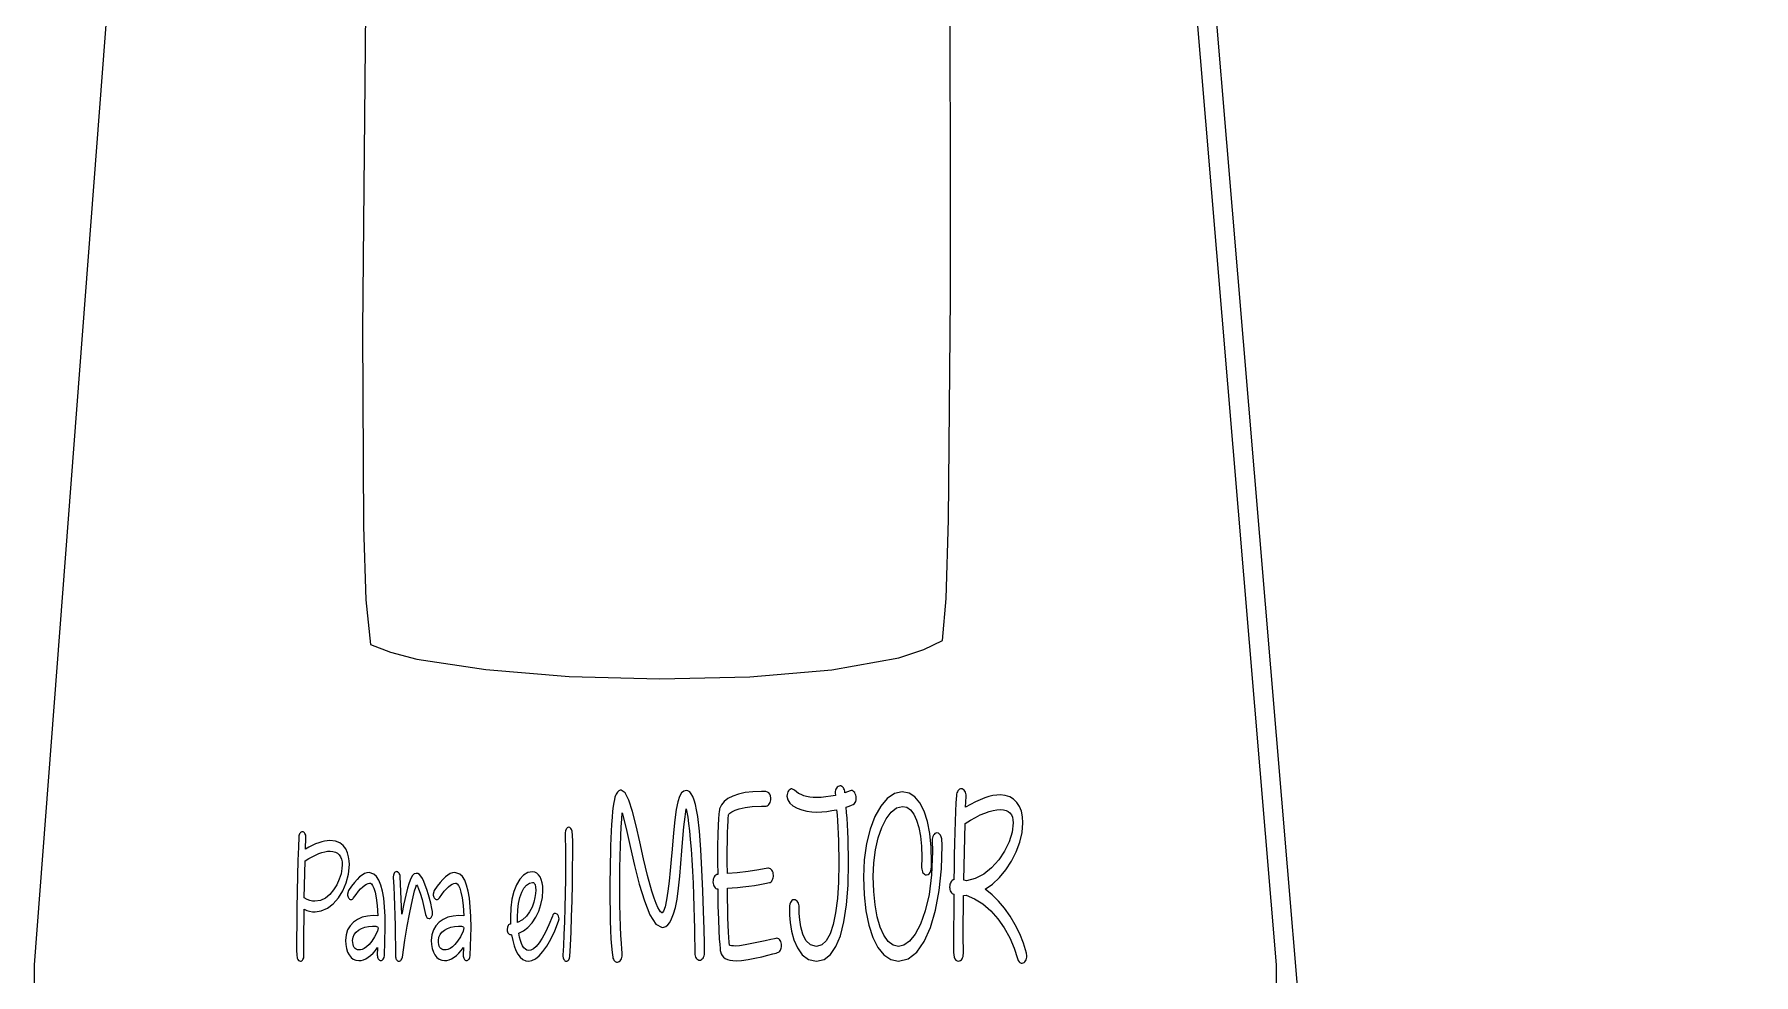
# Model space of a CAD drawing. Extents: x -1652 to 1470, y -458 to 1785.
# Drawn here: x -1312.9 to -1186.3, y 967.7 to 1037 of the extents above; entities that cross this region are included whole.
import ezdxf

# ---------------------------------------------------------------- set-up
doc = ezdxf.new("R2010")
doc.units = 0
doc.layers.add('LAYER_1', color=7, linetype='CONTINUOUS')

msp = doc.modelspace()

# ---------------------------------------------------------------- linework, layer by layer
at = {"layer": 'LAYER_1', "color": 114}
for points in [[(-1286.358, 1268.1904), (-1249.833, 1268.4904), (-1248.833, 1268.4404), (-1248.033, 1268.2154), (-1247.408, 1267.8654), (-1246.958, 1267.3654), (-1246.408, 1266.0404), (-1246.208, 1264.3654), (-1221.433, 968.4404), (-1221.433, 908.4904), (-1312.908, 908.4904), (-1312.908, 968.4404), (-1290.383, 1263.9404), (-1289.958, 1265.6154), (-1289.183, 1266.8904), (-1288.008, 1267.7654), (-1286.358, 1268.1904)], [(-1175.158, 908.7904), (-1211.683, 908.4904), (-1212.683, 908.5404), (-1213.483, 908.7404), (-1214.108, 909.1154), (-1214.558, 909.6154), (-1215.108, 910.9404), (-1215.308, 912.5904), (-1240.083, 1208.5404), (-1240.083, 1268.4904), (-1148.633, 1268.4904), (-1148.633, 1208.5404), (-1171.133, 913.0154), (-1171.558, 911.3654), (-1172.358, 910.0654), (-1173.533, 909.2154), (-1175.158, 908.7904)]]:
    msp.add_lwpolyline(points, close=True, dxfattribs=at)
msp.add_lwpolyline([(-1288.483, 1041.4154), (-1288.733, 1015.2154), (-1288.658, 1000.7404), (-1288.483, 995.3404), (-1288.158, 992.0404), (-1286.683, 991.4654), (-1284.733, 990.9654), (-1279.658, 990.1904), (-1273.508, 989.6904), (-1266.833, 989.5154), (-1260.208, 989.6654), (-1254.158, 990.1654), (-1249.233, 991.0654), (-1247.383, 991.6654), (-1246.008, 992.3404), (-1245.733, 995.4404), (-1245.558, 1001.2404), (-1245.433, 1017.6654), (-1245.458, 1046.4154)], dxfattribs=at)
at = {"layer": 'LAYER_1', "color": 250}
for points in [[(-1252.8151, 981.2653), (-1253.1981, 981.1216), (-1253.2067, 981.2258), (-1253.2307, 981.3215), (-1253.2676, 981.4071), (-1253.3149, 981.481), (-1253.37, 981.5413), (-1253.4305, 981.5865), (-1253.4938, 981.6149), (-1253.5574, 981.6247), (-1253.6283, 981.6134), (-1253.6962, 981.5812), (-1253.759, 981.5309), (-1253.8148, 981.4652), (-1253.8616, 981.3869), (-1253.8974, 981.2987), (-1253.9204, 981.2034), (-1253.9285, 981.1036), (-1253.9046, 980.9239), (-1254.2493, 980.8608), (-1254.6064, 980.8094), (-1254.9568, 980.7749), (-1255.2814, 980.7623), (-1255.5434, 980.7708), (-1255.79, 980.7963), (-1256.0207, 980.839), (-1256.2347, 980.8993), (-1256.4313, 980.9772), (-1256.6098, 981.073), (-1256.7695, 981.1869), (-1256.9097, 981.3192), (-1257.1132, 981.4091), (-1257.1802, 981.3985), (-1257.2451, 981.3678), (-1257.3057, 981.3191), (-1257.3601, 981.2541), (-1257.4061, 981.1749), (-1257.4415, 981.0832), (-1257.4643, 980.9809), (-1257.4724, 980.8701), (-1257.417, 980.5922), (-1257.2627, 980.3513), (-1257.0273, 980.1475), (-1256.7286, 979.9808), (-1256.3844, 979.8511), (-1256.0127, 979.7584), (-1255.6311, 979.7028), (-1255.2575, 979.6843), (-1254.9082, 979.6997), (-1254.5376, 979.7404), (-1254.1648, 979.798), (-1253.8088, 979.8639), (-1253.7815, 979.4774), (-1253.7541, 979.0493), (-1253.7279, 978.5849), (-1253.704, 978.0898), (-1253.6834, 977.5694), (-1253.6673, 977.0292), (-1253.6568, 976.4747), (-1253.6531, 975.9114), (-1253.6784, 974.531), (-1253.7545, 973.3169), (-1253.8817, 972.2738), (-1254.0602, 971.4063), (-1254.2903, 970.719), (-1254.5724, 970.2165), (-1254.9067, 969.9035), (-1255.2934, 969.7847), (-1255.7432, 969.909), (-1256.0725, 970.2367), (-1256.3, 970.6999), (-1256.4443, 971.231), (-1256.524, 971.7621), (-1256.5578, 972.2253), (-1256.5644, 972.553), (-1256.5625, 972.6773), (-1256.5701, 972.7838), (-1256.5919, 972.8856), (-1256.6262, 972.9799), (-1256.6717, 973.0636), (-1256.7267, 973.1339), (-1256.7897, 973.1877), (-1256.8592, 973.2222), (-1256.9336, 973.2343), (-1257.0247, 973.2196), (-1257.1008, 973.1776), (-1257.163, 973.1111), (-1257.2119, 973.0232), (-1257.2485, 972.9167), (-1257.2736, 972.7947), (-1257.2881, 972.66), (-1257.2927, 972.5156), (-1257.279, 972.0992), (-1257.2276, 971.5491), (-1257.1235, 970.9236), (-1256.9516, 970.281), (-1256.6965, 969.6797), (-1256.3432, 969.178), (-1255.8766, 968.8343), (-1255.2814, 968.7067), (-1254.7371, 968.8403), (-1254.2631, 969.1991), (-1253.8602, 969.7811), (-1253.5289, 970.5842), (-1253.27, 971.6063), (-1253.0842, 972.8452), (-1252.9722, 974.2989), (-1252.9347, 975.9652), (-1252.939, 976.5605), (-1252.9508, 977.1434), (-1252.9688, 977.7082), (-1252.9916, 978.2492), (-1253.0178, 978.7607), (-1253.0459, 979.2371), (-1253.0746, 979.6726), (-1253.1024, 980.0616), (-1252.8888, 980.1299), (-1252.7206, 980.1907), (-1252.5925, 980.2498), (-1252.4993, 980.3131), (-1252.4358, 980.3865), (-1252.3969, 980.4759), (-1252.3774, 980.5872), (-1252.372, 980.7263), (-1252.3796, 980.8431), (-1252.4012, 980.9498), (-1252.4352, 981.0447), (-1252.4798, 981.1261), (-1252.5334, 981.1923), (-1252.5943, 981.2417), (-1252.6608, 981.2726), (-1252.7312, 981.2833), (-1252.8151, 981.2653)], [(-1264.0453, 979.3789), (-1264.1216, 979.8527), (-1264.2067, 980.2525), (-1264.3006, 980.5815), (-1264.403, 980.8431), (-1264.5138, 981.0408), (-1264.6329, 981.1777), (-1264.7601, 981.2575), (-1264.8953, 981.2833), (-1265.077, 981.2425), (-1265.238, 981.1048), (-1265.381, 980.8475), (-1265.5089, 980.4479), (-1265.6244, 979.8832), (-1265.7304, 979.1307), (-1265.8296, 978.1677), (-1265.9249, 976.9714), (-1265.9887, 976.1862), (-1266.0628, 975.3794), (-1266.1461, 974.5898), (-1266.2377, 973.8564), (-1266.3366, 973.2182), (-1266.4418, 972.7141), (-1266.5523, 972.3831), (-1266.6672, 972.2641), (-1266.6834, 972.268), (-1266.7228, 972.2916), (-1266.7849, 972.3532), (-1266.8693, 972.4707), (-1266.9755, 972.6624), (-1267.1033, 972.9463), (-1267.2521, 973.3405), (-1267.4215, 973.8631), (-1267.7392, 975.0191), (-1268.0327, 976.256), (-1268.309, 977.5013), (-1268.5754, 978.6826), (-1268.8389, 979.7275), (-1269.1068, 980.5635), (-1269.3862, 981.1182), (-1269.6843, 981.3192), (-1269.7591, 981.3068), (-1269.8519, 981.2608), (-1269.9537, 981.1676), (-1270.0554, 981.0138), (-1270.0968, 980.9202), (-1270.1398, 980.7943), (-1270.1836, 980.6253), (-1270.2276, 980.4029), (-1270.2709, 980.1165), (-1270.3131, 979.7556), (-1270.3532, 979.3096), (-1270.3907, 978.768), (-1270.4165, 978.2782), (-1270.4397, 977.7534), (-1270.4601, 977.1958), (-1270.4775, 976.6075), (-1270.4915, 975.9905), (-1270.5018, 975.347), (-1270.5082, 974.6791), (-1270.5104, 973.9889), (-1270.5075, 973.2113), (-1270.4988, 972.4407), (-1270.4839, 971.6958), (-1270.4625, 970.9953), (-1270.4344, 970.3579), (-1270.3993, 969.8025), (-1270.3569, 969.3476), (-1270.3069, 969.0122), (-1270.2846, 968.9289), (-1270.2543, 968.8547), (-1270.217, 968.7902), (-1270.1737, 968.736), (-1270.1253, 968.6927), (-1270.0728, 968.661), (-1270.0173, 968.6415), (-1269.9596, 968.6349), (-1269.8857, 968.6463), (-1269.8176, 968.679), (-1269.7565, 968.7306), (-1269.7037, 968.7988), (-1269.6605, 968.8814), (-1269.628, 968.976), (-1269.6076, 969.0803), (-1269.6005, 969.1919), (-1269.6087, 969.3136), (-1269.6304, 969.5998), (-1269.6611, 970.0329), (-1269.6963, 970.5955), (-1269.7315, 971.2701), (-1269.7622, 972.0393), (-1269.7839, 972.8855), (-1269.7921, 973.7913), (-1269.7878, 974.6943), (-1269.7756, 975.5753), (-1269.7567, 976.4204), (-1269.7322, 977.2161), (-1269.7032, 977.9486), (-1269.6709, 978.6043), (-1269.6362, 979.1694), (-1269.6005, 979.6303), (-1269.3207, 978.4886), (-1269.0193, 977.1664), (-1268.6945, 975.7663), (-1268.3449, 974.3909), (-1267.9689, 973.1427), (-1267.565, 972.1241), (-1267.1316, 971.4378), (-1266.6672, 971.1862), (-1266.5334, 971.2021), (-1266.3941, 971.2592), (-1266.2513, 971.3719), (-1266.1075, 971.5545), (-1265.9647, 971.8213), (-1265.8254, 972.1867), (-1265.6916, 972.6649), (-1265.5657, 973.2703), (-1265.4549, 974.0777), (-1265.3615, 974.9661), (-1265.2804, 975.8988), (-1265.2066, 976.8388), (-1265.135, 977.7494), (-1265.0607, 978.5936), (-1264.9784, 979.3347), (-1264.8833, 979.9358), (-1264.8377, 979.6792), (-1264.7836, 979.3182), (-1264.7236, 978.8595), (-1264.6603, 978.3098), (-1264.5965, 977.6759), (-1264.5348, 976.9646), (-1264.4778, 976.1825), (-1264.4283, 975.3364), (-1264.3868, 974.4536), (-1264.3517, 973.5698), (-1264.3227, 972.7041), (-1264.2997, 971.8756), (-1264.2822, 971.1036), (-1264.2701, 970.4071), (-1264.263, 969.8054), (-1264.2607, 969.3176), (-1264.2536, 969.2068), (-1264.2332, 969.1045), (-1264.2007, 969.0128), (-1264.1575, 968.9336), (-1264.1047, 968.8686), (-1264.0436, 968.8199), (-1263.9755, 968.7892), (-1263.9016, 968.7786), (-1263.8312, 968.7892), (-1263.7646, 968.8199), (-1263.7037, 968.8686), (-1263.6502, 968.9336), (-1263.6055, 969.0128), (-1263.5716, 969.1045), (-1263.55, 969.2068), (-1263.5424, 969.3176), (-1263.5493, 969.9997), (-1263.5705, 971.0589), (-1263.6068, 972.3889), (-1263.6592, 973.8833), (-1263.7283, 975.4359), (-1263.8152, 976.9402), (-1263.9206, 978.29), (-1264.0453, 979.3789)], [(-1258.2985, 970.3777), (-1258.3867, 970.3538), (-1258.6608, 970.2907), (-1259.0677, 970.2015), (-1259.5541, 970.0992), (-1260.0669, 969.9969), (-1260.5528, 969.9077), (-1260.9588, 969.8446), (-1261.2317, 969.8207), (-1261.4193, 969.8269), (-1261.5564, 969.8432), (-1261.6509, 969.8662), (-1261.7106, 969.8925), (-1261.733, 970.1181), (-1261.7549, 970.4405), (-1261.7761, 970.8539), (-1261.7959, 971.3524), (-1261.8141, 971.93), (-1261.8301, 972.5808), (-1261.8437, 973.2991), (-1261.8543, 974.0788), (-1261.507, 974.1091), (-1261.1208, 974.1459), (-1260.7096, 974.189), (-1260.2874, 974.2382), (-1259.8679, 974.2933), (-1259.4652, 974.3541), (-1259.0931, 974.4204), (-1258.7654, 974.4919), (-1258.701, 974.5151), (-1258.6429, 974.5562), (-1258.5917, 974.6129), (-1258.5484, 974.6828), (-1258.5134, 974.7637), (-1258.4875, 974.8532), (-1258.4715, 974.9491), (-1258.466, 975.0489), (-1258.4741, 975.1531), (-1258.4969, 975.2488), (-1258.5323, 975.3344), (-1258.5783, 975.4083), (-1258.6326, 975.4686), (-1258.6933, 975.5138), (-1258.7583, 975.5422), (-1258.8253, 975.552), (-1258.8851, 975.552), (-1259.5494, 975.4245), (-1260.3383, 975.3139), (-1261.1429, 975.2235), (-1261.8543, 975.1567), (-1261.8663, 976.0011), (-1261.8627, 976.8509), (-1261.8532, 977.5715), (-1261.8398, 978.1683), (-1261.8244, 978.6467), (-1261.809, 979.0123), (-1261.7956, 979.2705), (-1261.7861, 979.4268), (-1261.7825, 979.4866), (-1261.7488, 979.5299), (-1261.6654, 979.6104), (-1261.5185, 979.715), (-1261.2946, 979.8303), (-1260.9797, 979.943), (-1260.5601, 980.0399), (-1260.0221, 980.1078), (-1259.352, 980.1334), (-1258.9928, 980.1334), (-1258.92, 980.1567), (-1258.8546, 980.198), (-1258.7973, 980.2553), (-1258.7489, 980.3266), (-1258.71, 980.4096), (-1258.6814, 980.5023), (-1258.6637, 980.6026), (-1258.6576, 980.7084), (-1258.6766, 980.8899), (-1258.7291, 981.0219), (-1258.8079, 981.1123), (-1258.906, 981.1687), (-1259.0165, 981.1991), (-1259.1324, 981.2111), (-1259.2465, 981.2126), (-1259.352, 981.2114), (-1259.989, 981.1898), (-1260.5534, 981.1258), (-1261.0453, 981.021), (-1261.4652, 980.8768), (-1261.8132, 980.6947), (-1262.0896, 980.4762), (-1262.2948, 980.2227), (-1262.429, 979.9358), (-1262.446, 979.8663), (-1262.4685, 979.7435), (-1262.494, 979.5344), (-1262.5203, 979.2059), (-1262.5448, 978.725), (-1262.5653, 978.0586), (-1262.5794, 977.1737), (-1262.5846, 976.0371), (-1262.5727, 975.1029), (-1262.646, 975.0856), (-1262.7127, 975.0487), (-1262.7719, 974.9946), (-1262.8225, 974.9255), (-1262.8636, 974.8437), (-1262.8942, 974.7517), (-1262.9132, 974.6516), (-1262.9198, 974.5459), (-1262.9122, 974.441), (-1262.8908, 974.3432), (-1262.8573, 974.2547), (-1262.8136, 974.1775), (-1262.7614, 974.1139), (-1262.7027, 974.0658), (-1262.6392, 974.0354), (-1262.5727, 974.0248), (-1262.5507, 972.7764), (-1262.5223, 971.765), (-1262.4904, 970.9684), (-1262.4574, 970.3642), (-1262.4261, 969.9301), (-1262.3992, 969.6438), (-1262.3793, 969.483), (-1262.3691, 969.4254), (-1262.3173, 969.2568), (-1262.2417, 969.1141), (-1262.1412, 968.9963), (-1262.0144, 968.9022), (-1261.8601, 968.8308), (-1261.6771, 968.7812), (-1261.464, 968.7521), (-1261.2197, 968.7427), (-1260.8071, 968.7674), (-1260.33, 968.8328), (-1259.8249, 968.9256), (-1259.3281, 969.0324), (-1258.8763, 969.1401), (-1258.5058, 969.2354), (-1258.2531, 969.305), (-1258.1548, 969.3356), (-1258.0943, 969.3579), (-1258.0392, 969.3965), (-1257.9902, 969.449), (-1257.9483, 969.513), (-1257.9141, 969.5863), (-1257.8887, 969.6666), (-1257.8729, 969.7515), (-1257.8674, 969.8387), (-1257.8745, 969.9503), (-1257.8947, 970.0546), (-1257.9268, 970.1491), (-1257.9692, 970.2317), (-1258.0206, 970.2999), (-1258.0796, 970.3515), (-1258.1448, 970.3842), (-1258.2147, 970.3956), (-1258.2985, 970.3777)], [(-1246.4337, 978.1571), (-1246.5065, 978.1398), (-1246.5719, 978.103), (-1246.6292, 978.0488), (-1246.6777, 977.9798), (-1246.7166, 977.898), (-1246.7452, 977.806), (-1246.7629, 977.7059), (-1246.769, 977.6002), (-1246.757, 976.7917), (-1246.8228, 975.0721), (-1247.0049, 973.6125), (-1247.2804, 972.4034), (-1247.6265, 971.4354), (-1248.0203, 970.699), (-1248.4389, 970.1847), (-1248.8595, 969.8831), (-1249.2592, 969.7847), (-1249.6552, 969.881), (-1250.0139, 970.1609), (-1250.3304, 970.6109), (-1250.6002, 971.2176), (-1250.8182, 971.9674), (-1250.9799, 972.8469), (-1251.0804, 973.8427), (-1251.115, 974.9412), (-1251.0715, 975.9527), (-1250.9466, 976.9093), (-1250.7488, 977.7863), (-1250.4864, 978.5592), (-1250.1679, 979.2031), (-1249.8017, 979.6936), (-1249.3962, 980.0059), (-1248.9599, 980.1155), (-1248.6443, 980.0477), (-1248.3635, 979.8497), (-1248.1197, 979.529), (-1247.9153, 979.0937), (-1247.7523, 978.5513), (-1247.6331, 977.9099), (-1247.56, 977.177), (-1247.5351, 976.3605), (-1247.5472, 975.6059), (-1247.5406, 975.495), (-1247.5214, 975.3928), (-1247.4904, 975.3011), (-1247.4484, 975.2218), (-1247.3963, 975.1569), (-1247.335, 975.1082), (-1247.2652, 975.0775), (-1247.1879, 975.0669), (-1247.0757, 975.0886), (-1246.9885, 975.1497), (-1246.9232, 975.2441), (-1246.8767, 975.3656), (-1246.8458, 975.5082), (-1246.8276, 975.6657), (-1246.819, 975.832), (-1246.8168, 976.0011), (-1246.8515, 977.1114), (-1246.9549, 978.1161), (-1247.1262, 979.002), (-1247.3646, 979.7561), (-1247.6692, 980.3653), (-1248.0391, 980.8167), (-1248.4737, 981.097), (-1248.9719, 981.1934), (-1249.5417, 981.0669), (-1250.0756, 980.7035), (-1250.5612, 980.1275), (-1250.9863, 979.3631), (-1251.3383, 978.4344), (-1251.6051, 977.3658), (-1251.7742, 976.1813), (-1251.8333, 974.9052), (-1251.787, 973.602), (-1251.6517, 972.4132), (-1251.4324, 971.357), (-1251.1344, 970.4518), (-1250.7629, 969.7158), (-1250.3231, 969.1674), (-1249.8201, 968.8249), (-1249.2592, 968.7067), (-1248.5468, 968.8789), (-1247.9125, 969.3732), (-1247.3615, 970.1563), (-1246.8991, 971.1951), (-1246.5304, 972.4562), (-1246.2607, 973.9064), (-1246.095, 975.5123), (-1246.0386, 977.2408), (-1246.0408, 977.404), (-1246.0498, 977.5659), (-1246.0689, 977.7202), (-1246.1015, 977.8607), (-1246.1508, 977.9809), (-1246.2204, 978.0746), (-1246.3136, 978.1354), (-1246.4337, 978.1571)], [(-1239.8129, 969.2997), (-1240.0389, 970.0244), (-1240.3185, 970.7249), (-1240.6473, 971.3938), (-1241.0206, 972.0238), (-1241.4337, 972.6075), (-1241.8821, 973.1374), (-1242.361, 973.6063), (-1242.8659, 974.0068), (-1242.3238, 974.3797), (-1241.8106, 974.8639), (-1241.3399, 975.4379), (-1240.9249, 976.0798), (-1240.5789, 976.768), (-1240.3152, 977.4809), (-1240.1473, 978.1967), (-1240.0883, 978.8938), (-1240.1176, 979.3488), (-1240.2035, 979.7548), (-1240.3434, 980.1081), (-1240.5343, 980.4052), (-1240.7734, 980.6425), (-1241.0581, 980.8165), (-1241.3854, 980.9234), (-1241.7525, 980.9599), (-1242.0163, 980.9456), (-1242.2959, 980.9026), (-1242.5915, 980.8311), (-1242.9033, 980.7308), (-1243.2314, 980.602), (-1243.5758, 980.4445), (-1243.9369, 980.2584), (-1244.3146, 980.0436), (-1244.2667, 980.8521), (-1244.2738, 980.9586), (-1244.294, 981.0604), (-1244.326, 981.1547), (-1244.3685, 981.2384), (-1244.4198, 981.3087), (-1244.4788, 981.3625), (-1244.544, 981.397), (-1244.6139, 981.4091), (-1244.6878, 981.3993), (-1244.756, 981.3712), (-1244.8176, 981.3266), (-1244.8713, 981.2676), (-1244.916, 981.1959), (-1244.9506, 981.1134), (-1244.974, 981.0221), (-1244.985, 980.9239), (-1245.0192, 980.3739), (-1245.0501, 979.7303), (-1245.0776, 979.0076), (-1245.1018, 978.22), (-1245.1225, 977.3819), (-1245.1399, 976.5076), (-1245.154, 975.6114), (-1245.1646, 974.7076), (-1245.2301, 974.6911), (-1245.2909, 974.6562), (-1245.3458, 974.605), (-1245.3936, 974.5392), (-1245.433, 974.4607), (-1245.4626, 974.3716), (-1245.4814, 974.2736), (-1245.4879, 974.1686), (-1245.4819, 974.0791), (-1245.4645, 973.9886), (-1245.4367, 973.9011), (-1245.3996, 973.8205), (-1245.354, 973.7509), (-1245.301, 973.6962), (-1245.2415, 973.6604), (-1245.1766, 973.6476), (-1245.2125, 969.7668), (-1245.2098, 969.5459), (-1245.1996, 969.3434), (-1245.179, 969.1629), (-1245.1452, 969.0077), (-1245.095, 968.881), (-1245.0256, 968.7864), (-1244.9341, 968.7272), (-1244.8174, 968.7067), (-1244.7475, 968.7188), (-1244.6824, 968.7533), (-1244.6234, 968.8071), (-1244.572, 968.8774), (-1244.5296, 968.9611), (-1244.4976, 969.0554), (-1244.4774, 969.1572), (-1244.4703, 969.2637), (-1244.4822, 970.6292), (-1244.4582, 973.5398), (-1244.2787, 973.5577), (-1243.6422, 973.3076), (-1243.0324, 972.9216), (-1242.4591, 972.4201), (-1241.9321, 971.8239), (-1241.4612, 971.1536), (-1241.0562, 970.4298), (-1240.727, 969.6732), (-1240.4834, 968.9044), (-1240.4344, 968.7601), (-1240.3606, 968.6529), (-1240.3152, 968.6142), (-1240.2645, 968.586), (-1240.2087, 968.5688), (-1240.1481, 968.563), (-1240.0742, 968.5744), (-1240.0061, 968.6068), (-1239.945, 968.6578), (-1239.8922, 968.7247), (-1239.849, 968.8052), (-1239.8165, 968.8965), (-1239.7961, 968.9963), (-1239.789, 969.102), (-1239.8129, 969.2997)], [(-1244.4462, 974.6716), (-1244.3505, 978.8398), (-1243.956, 979.0858), (-1243.5807, 979.2983), (-1243.2248, 979.4775), (-1242.8884, 979.6237), (-1242.5716, 979.737), (-1242.2746, 979.8176), (-1241.9975, 979.8659), (-1241.7405, 979.8819), (-1241.5216, 979.8667), (-1241.3319, 979.821), (-1241.1714, 979.7445), (-1241.0401, 979.6371), (-1240.9379, 979.4985), (-1240.865, 979.3286), (-1240.8212, 979.1271), (-1240.8066, 978.8938), (-1240.883, 978.2119), (-1241.0994, 977.5084), (-1241.4361, 976.8154), (-1241.8737, 976.1651), (-1242.3926, 975.5898), (-1242.9734, 975.1216), (-1243.5966, 974.7928), (-1244.2427, 974.6356), (-1244.4462, 974.6716)], [(-1291.1379, 977.5995), (-1291.3293, 977.5854), (-1291.5306, 977.5526), (-1291.7417, 977.5012), (-1291.9626, 977.4309), (-1292.1933, 977.3415), (-1292.4339, 977.2329), (-1292.6843, 977.1051), (-1292.9445, 976.9577), (-1292.9008, 977.8264), (-1292.9207, 977.9815), (-1292.975, 978.1141), (-1293.0125, 978.1664), (-1293.0555, 978.2065), (-1293.1029, 978.2322), (-1293.1539, 978.2412), (-1293.2053, 978.2339), (-1293.2539, 978.2128), (-1293.2986, 978.1795), (-1293.3383, 978.1354), (-1293.3719, 978.0818), (-1293.3982, 978.0202), (-1293.4161, 977.9521), (-1293.4245, 977.8789), (-1293.462, 977.1096), (-1293.4958, 976.1339), (-1293.5253, 975.0151), (-1293.5499, 973.8167), (-1293.5693, 972.6019), (-1293.5828, 971.4341), (-1293.59, 970.3765), (-1293.5903, 969.4926), (-1293.5809, 969.1764), (-1293.5412, 968.9278), (-1293.5047, 968.8345), (-1293.4541, 968.765), (-1293.3873, 968.7217), (-1293.3023, 968.7067), (-1293.2513, 968.7156), (-1293.2039, 968.7407), (-1293.1609, 968.7799), (-1293.1234, 968.8311), (-1293.0691, 968.9609), (-1293.0492, 969.1127), (-1293.0579, 970.1605), (-1293.0405, 972.5442), (-1292.8376, 972.4507), (-1292.6347, 972.3854), (-1292.4317, 972.3471), (-1292.2288, 972.3346), (-1291.7721, 972.4064), (-1291.3229, 972.6119), (-1290.8976, 972.9361), (-1290.5127, 973.3643), (-1290.1847, 973.8815), (-1289.93, 974.4728), (-1289.7651, 975.1234), (-1289.7065, 975.8183), (-1289.7182, 976.0979), (-1289.7596, 976.395), (-1289.8395, 976.6927), (-1289.9673, 976.9741), (-1290.1519, 977.2224), (-1290.4025, 977.4206), (-1290.7281, 977.552), (-1291.1379, 977.5995)], [(-1273.5434, 978.5687), (-1273.5994, 978.5561), (-1273.6492, 978.5292), (-1273.6925, 978.4897), (-1273.7289, 978.4393), (-1273.779, 978.3127), (-1273.7965, 978.1627), (-1273.779, 976.6958), (-1273.783, 975.7636), (-1273.7944, 974.7507), (-1273.8126, 973.6958), (-1273.8368, 972.6374), (-1273.8664, 971.614), (-1273.9005, 970.6641), (-1273.9386, 969.8262), (-1273.9798, 969.1389), (-1273.9798, 969.0866), (-1273.9597, 968.9443), (-1273.9045, 968.823), (-1273.866, 968.7751), (-1273.8215, 968.7384), (-1273.7718, 968.715), (-1273.718, 968.7067), (-1273.6699, 968.7138), (-1273.6243, 968.7343), (-1273.5822, 968.7668), (-1273.5445, 968.8099), (-1273.486, 968.9222), (-1273.4561, 969.0604), (-1273.4095, 969.8709), (-1273.3682, 970.8618), (-1273.3323, 971.9788), (-1273.3023, 973.1678), (-1273.2784, 974.3747), (-1273.261, 975.5451), (-1273.2503, 976.625), (-1273.2467, 977.5602), (-1273.2575, 977.9609), (-1273.3001, 978.2805), (-1273.3383, 978.4015), (-1273.3903, 978.4922), (-1273.458, 978.549), (-1273.5434, 978.5687)], [(-1290.2477, 975.5302), (-1290.3196, 975.1446), (-1290.4482, 974.7393), (-1290.6303, 974.336), (-1290.863, 973.9569), (-1291.1431, 973.6239), (-1291.4677, 973.3588), (-1291.8335, 973.1837), (-1292.2375, 973.1204), (-1292.4291, 973.1353), (-1292.6248, 973.181), (-1292.8254, 973.2585), (-1293.0318, 973.3692), (-1292.9707, 976.0934), (-1292.7008, 976.2597), (-1292.4411, 976.4048), (-1292.1924, 976.5284), (-1291.955, 976.6303), (-1291.7295, 976.71), (-1291.5163, 976.7674), (-1291.3161, 976.802), (-1291.1292, 976.8136), (-1290.9177, 976.7955), (-1290.7347, 976.7426), (-1290.5801, 976.6569), (-1290.4539, 976.5403), (-1290.3559, 976.3948), (-1290.2861, 976.2225), (-1290.2442, 976.0253), (-1290.2303, 975.8052), (-1290.2477, 975.5302)], [(-1287.8913, 975.1242), (-1288.2491, 975.242), (-1288.4149, 975.2212), (-1288.5858, 975.1587), (-1288.7626, 975.0548), (-1288.9462, 974.9097), (-1289.1376, 974.7234), (-1289.3377, 974.4961), (-1289.5474, 974.228), (-1289.7677, 973.9192), (-1289.8463, 973.6442), (-1289.8408, 973.5672), (-1289.825, 973.4944), (-1289.8002, 973.4279), (-1289.7677, 973.3692), (-1289.7286, 973.3204), (-1289.6842, 973.2833), (-1289.6357, 973.2597), (-1289.5844, 973.2514), (-1289.5323, 973.2588), (-1289.4819, 973.2809), (-1289.4347, 973.3177), (-1289.3924, 973.3692), (-1289.2101, 973.6302), (-1289.0365, 973.854), (-1288.8724, 974.0412), (-1288.7183, 974.1926), (-1288.5748, 974.3091), (-1288.4425, 974.3913), (-1288.3221, 974.4401), (-1288.2142, 974.4562), (-1288.1565, 974.4451), (-1288.0795, 974.3965), (-1287.9902, 974.2877), (-1287.8957, 974.0961), (-1287.8027, 973.7989), (-1287.7184, 973.3733), (-1287.6496, 972.7968), (-1287.6033, 972.0465), (-1287.9611, 972.0595), (-1288.3764, 972.0286), (-1288.7598, 971.9371), (-1289.1042, 971.7874), (-1289.4022, 971.5815), (-1289.6467, 971.3216), (-1289.8303, 971.0098), (-1289.9458, 970.6482), (-1289.9859, 970.2391), (-1289.9686, 969.923), (-1289.9178, 969.6356), (-1289.8354, 969.3811), (-1289.723, 969.1635), (-1289.5823, 968.9871), (-1289.4151, 968.856), (-1289.2232, 968.7743), (-1289.0083, 968.7461), (-1288.8413, 968.762), (-1288.6688, 968.8091), (-1288.4926, 968.887), (-1288.3145, 968.9949), (-1288.1365, 969.1323), (-1287.9603, 969.2986), (-1287.7877, 969.4931), (-1287.6207, 969.7152), (-1287.6469, 969.1521), (-1287.6417, 969.075), (-1287.6268, 969.0023), (-1287.6032, 968.9357), (-1287.5716, 968.8771), (-1287.5331, 968.8283), (-1287.4886, 968.7911), (-1287.4389, 968.7675), (-1287.3851, 968.7592), (-1287.3341, 968.7664), (-1287.2865, 968.787), (-1287.2432, 968.82), (-1287.2051, 968.864), (-1287.1482, 968.9802), (-1287.1233, 969.1259), (-1287.0622, 971.1951), (-1287.0749, 972.0026), (-1287.1132, 972.717), (-1287.1772, 973.3396), (-1287.2673, 973.8718), (-1287.3835, 974.315), (-1287.5261, 974.6705), (-1287.6953, 974.9398), (-1287.8913, 975.1242)], [(-1283.8854, 973.6049), (-1283.9985, 973.9883), (-1284.1093, 974.3146), (-1284.219, 974.5857), (-1284.3284, 974.8033), (-1284.4386, 974.9694), (-1284.5506, 975.0857), (-1284.6655, 975.1542), (-1284.7843, 975.1766), (-1284.9317, 975.1369), (-1285.0634, 975.0135), (-1285.1852, 974.8002), (-1285.3025, 974.4907), (-1285.421, 974.0786), (-1285.5464, 973.5577), (-1285.6843, 972.9217), (-1285.8403, 972.1643), (-1285.9625, 974.9409), (-1285.9742, 975.0205), (-1285.9951, 975.092), (-1286.024, 975.1547), (-1286.0596, 975.2076), (-1286.1005, 975.2502), (-1286.1454, 975.2815), (-1286.1929, 975.3009), (-1286.2418, 975.3075), (-1286.292, 975.2981), (-1286.3375, 975.2719), (-1286.3777, 975.2315), (-1286.412, 975.1798), (-1286.4602, 975.0534), (-1286.4774, 974.9146), (-1286.4774, 974.8754), (-1286.4402, 974.2131), (-1286.4073, 973.518), (-1286.3789, 972.7981), (-1286.3552, 972.0612), (-1286.3365, 971.3151), (-1286.3228, 970.5676), (-1286.3144, 969.8265), (-1286.3116, 969.0997), (-1286.3068, 969.0189), (-1286.2928, 968.9443), (-1286.2702, 968.8775), (-1286.2396, 968.8197), (-1286.2017, 968.7723), (-1286.157, 968.7368), (-1286.1062, 968.7145), (-1286.0498, 968.7067), (-1286.0049, 968.7127), (-1285.9624, 968.7298), (-1285.9229, 968.7571), (-1285.8873, 968.7935), (-1285.8302, 968.8891), (-1285.7968, 969.008), (-1285.61, 970.2437), (-1285.4367, 971.2958), (-1285.2782, 972.1749), (-1285.1356, 972.8912), (-1285.0102, 973.4553), (-1284.9032, 973.8776), (-1284.8159, 974.1685), (-1284.7494, 974.3384), (-1284.6892, 974.2312), (-1284.6011, 974.0306), (-1284.4868, 973.7122), (-1284.348, 973.2514), (-1284.0861, 972.1382), (-1284.0478, 972.0213), (-1283.989, 971.9302), (-1283.9156, 971.871), (-1283.8331, 971.8499), (-1283.7792, 971.8593), (-1283.7295, 971.8861), (-1283.685, 971.928), (-1283.6465, 971.9825), (-1283.5912, 972.1207), (-1283.5712, 972.2822), (-1283.5798, 972.3618), (-1283.6203, 972.5752), (-1283.7148, 972.9728), (-1283.8854, 973.6049)], [(-1281.5726, 975.1242), (-1281.9304, 975.242), (-1282.0962, 975.2212), (-1282.2671, 975.1587), (-1282.4439, 975.0548), (-1282.6275, 974.9097), (-1282.8189, 974.7234), (-1283.019, 974.4961), (-1283.2287, 974.228), (-1283.449, 973.9192), (-1283.5276, 973.6442), (-1283.5221, 973.5672), (-1283.5063, 973.4944), (-1283.4816, 973.4279), (-1283.4491, 973.3692), (-1283.41, 973.3204), (-1283.3656, 973.2833), (-1283.3171, 973.2597), (-1283.2658, 973.2514), (-1283.2137, 973.2588), (-1283.1632, 973.2809), (-1283.116, 973.3177), (-1283.0737, 973.3692), (-1282.8914, 973.6302), (-1282.7178, 973.854), (-1282.5537, 974.0412), (-1282.3996, 974.1926), (-1282.2561, 974.3091), (-1282.1238, 974.3913), (-1282.0035, 974.4401), (-1281.8956, 974.4562), (-1281.8378, 974.4451), (-1281.7609, 974.3965), (-1281.6716, 974.2877), (-1281.577, 974.0961), (-1281.4841, 973.7989), (-1281.3998, 973.3733), (-1281.331, 972.7968), (-1281.2847, 972.0465), (-1281.6425, 972.0595), (-1282.0578, 972.0286), (-1282.4412, 971.9371), (-1282.7856, 971.7874), (-1283.0836, 971.5815), (-1283.328, 971.3216), (-1283.5116, 971.0098), (-1283.6271, 970.6482), (-1283.6672, 970.2391), (-1283.6499, 969.923), (-1283.5992, 969.6356), (-1283.5167, 969.3811), (-1283.4043, 969.1635), (-1283.2636, 968.9871), (-1283.0965, 968.856), (-1282.9046, 968.7743), (-1282.6897, 968.7461), (-1282.5227, 968.762), (-1282.3501, 968.8091), (-1282.1739, 968.887), (-1281.9959, 968.9949), (-1281.8178, 969.1323), (-1281.6416, 969.2986), (-1281.4691, 969.4931), (-1281.3021, 969.7152), (-1281.3283, 969.1521), (-1281.3231, 969.075), (-1281.3082, 969.0023), (-1281.2846, 968.9357), (-1281.253, 968.8771), (-1281.2145, 968.8283), (-1281.1699, 968.7911), (-1281.1203, 968.7675), (-1281.0664, 968.7592), (-1281.0154, 968.7664), (-1280.9678, 968.787), (-1280.9245, 968.82), (-1280.8865, 968.864), (-1280.8296, 968.9802), (-1280.8046, 969.1259), (-1280.7436, 971.1951), (-1280.7563, 972.0026), (-1280.7946, 972.717), (-1280.8586, 973.3396), (-1280.9486, 973.8718), (-1281.0648, 974.315), (-1281.2074, 974.6705), (-1281.3766, 974.9398), (-1281.5726, 975.1242)], [(-1274.3987, 972.1774), (-1274.5296, 972.2298), (-1274.5944, 972.2157), (-1274.6551, 972.1758), (-1274.7076, 972.1137), (-1274.7478, 972.0333), (-1275.0039, 971.3827), (-1275.2537, 970.8407), (-1275.4949, 970.4006), (-1275.7253, 970.0557), (-1275.9425, 969.7992), (-1276.1444, 969.6244), (-1276.3288, 969.5244), (-1276.4933, 969.4926), (-1276.62, 969.515), (-1276.7379, 969.5806), (-1276.8464, 969.6873), (-1276.9449, 969.8331), (-1277.0328, 970.0156), (-1277.1094, 970.2329), (-1277.1741, 970.4827), (-1277.2264, 970.7629), (-1276.8768, 970.9346), (-1276.5469, 971.1958), (-1276.245, 971.534), (-1275.9795, 971.9368), (-1275.7585, 972.3918), (-1275.5904, 972.8865), (-1275.4835, 973.4086), (-1275.446, 973.9455), (-1275.46, 974.229), (-1275.5009, 974.4877), (-1275.567, 974.7176), (-1275.6565, 974.9146), (-1275.7677, 975.0748), (-1275.8988, 975.1941), (-1276.0482, 975.2687), (-1276.214, 975.2944), (-1276.5573, 975.2293), (-1276.8703, 975.0411), (-1277.1484, 974.7405), (-1277.3867, 974.3384), (-1277.5805, 973.8454), (-1277.7248, 973.2722), (-1277.8149, 972.6297), (-1277.846, 971.9286), (-1277.8286, 971.4439), (-1277.8796, 971.4356), (-1277.927, 971.412), (-1277.97, 971.3749), (-1278.0075, 971.3261), (-1278.0618, 971.2009), (-1278.0817, 971.0511), (-1278.075, 970.9515), (-1278.0557, 970.8681), (-1278.0251, 970.8001), (-1277.9846, 970.7466), (-1277.9355, 970.7065), (-1277.8792, 970.6791), (-1277.8169, 970.6633), (-1277.7501, 970.6582), (-1277.671, 970.2209), (-1277.566, 969.8339), (-1277.4368, 969.4997), (-1277.2853, 969.2208), (-1277.1134, 968.9996), (-1276.9228, 968.8385), (-1276.7155, 968.7401), (-1276.4933, 968.7067), (-1276.2542, 968.7495), (-1275.9974, 968.8798), (-1275.7268, 969.1004), (-1275.446, 969.4139), (-1275.1586, 969.8233), (-1274.8683, 970.3311), (-1274.5789, 970.9403), (-1274.294, 971.6535), (-1274.259, 971.8369), (-1274.2686, 971.9343), (-1274.2961, 972.0268), (-1274.34, 972.1095), (-1274.3987, 972.1774)], [(-1277.3137, 971.5488), (-1277.3224, 971.9416), (-1277.3013, 972.4768), (-1277.24, 972.9671), (-1277.142, 973.4042), (-1277.0104, 973.7801), (-1276.8485, 974.0866), (-1276.6596, 974.3156), (-1276.447, 974.459), (-1276.214, 974.5086), (-1276.1509, 974.4973), (-1276.0985, 974.4648), (-1276.0562, 974.4133), (-1276.0231, 974.3449), (-1275.9821, 974.1661), (-1275.9697, 973.9455), (-1275.9841, 973.6975), (-1276.0312, 973.3905), (-1276.1165, 973.0467), (-1276.2457, 972.6882), (-1276.4244, 972.337), (-1276.6582, 972.0153), (-1276.9528, 971.7452), (-1277.3137, 971.5488)], [(-1287.6295, 970.9201), (-1287.843, 970.5032), (-1288.0499, 970.1783), (-1288.2476, 969.9341), (-1288.4335, 969.7594), (-1288.6051, 969.6431), (-1288.7598, 969.5738), (-1288.895, 969.5405), (-1289.0083, 969.5319), (-1289.1155, 969.544), (-1289.2081, 969.5798), (-1289.2862, 969.6382), (-1289.3499, 969.7185), (-1289.3992, 969.8196), (-1289.4343, 969.9407), (-1289.4553, 970.0809), (-1289.4623, 970.2391), (-1289.4315, 970.4716), (-1289.3437, 970.677), (-1289.2055, 970.8542), (-1289.0237, 971.002), (-1288.8051, 971.119), (-1288.5565, 971.2041), (-1288.2845, 971.2561), (-1287.996, 971.2737), (-1287.8928, 971.2774), (-1287.7593, 971.2737), (-1287.6962, 971.2622), (-1287.6437, 971.2406), (-1287.6078, 971.2061), (-1287.5945, 971.1559), (-1287.6295, 970.9201)], [(-1281.3108, 970.9201), (-1281.5243, 970.5032), (-1281.7312, 970.1783), (-1281.9289, 969.9341), (-1282.1148, 969.7594), (-1282.2864, 969.6431), (-1282.4411, 969.5738), (-1282.5764, 969.5405), (-1282.6897, 969.5319), (-1282.7969, 969.544), (-1282.8895, 969.5798), (-1282.9676, 969.6382), (-1283.0312, 969.7185), (-1283.0805, 969.8196), (-1283.1156, 969.9407), (-1283.1366, 970.0809), (-1283.1436, 970.2391), (-1283.1128, 970.4716), (-1283.025, 970.677), (-1282.8868, 970.8542), (-1282.705, 971.002), (-1282.4865, 971.119), (-1282.2378, 971.2041), (-1281.9659, 971.2561), (-1281.6774, 971.2737), (-1281.5741, 971.2774), (-1281.4406, 971.2737), (-1281.3776, 971.2622), (-1281.3251, 971.2406), (-1281.2892, 971.2061), (-1281.2759, 971.1559), (-1281.3108, 970.9201)]]:
    msp.add_lwpolyline(points, close=True, dxfattribs=at)

doc.saveas('drawing.dxf')
